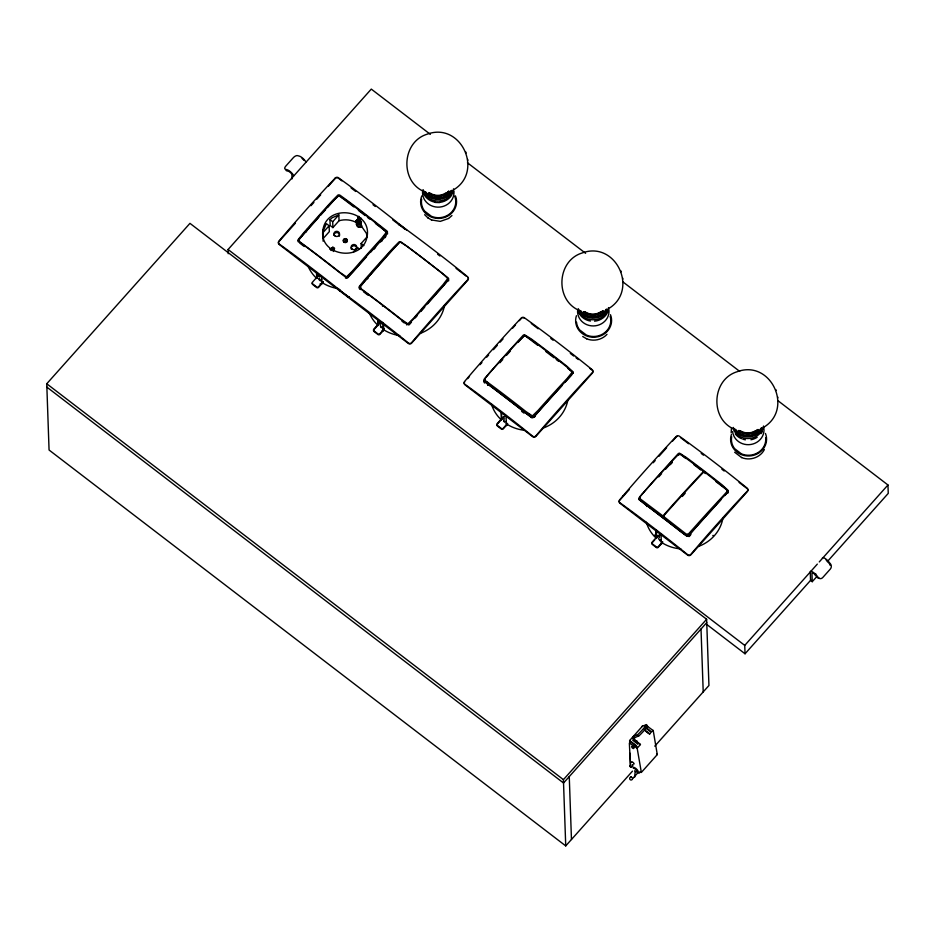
<?xml version="1.0" encoding="UTF-8"?>
<svg xmlns="http://www.w3.org/2000/svg" width="935" height="935" viewBox="0 0 935 935"><rect width="100%" height="100%" fill="white"/><g stroke="black" fill="none" stroke-linecap="round" stroke-linejoin="round"><path stroke-width="1.4" d="M333.269 251.503L334.122 248.57L332.731 247.506L331.2 248.85L333.047 247.039L331.095 250.545M635.11 771.737L634.678 777.184M662.938 515.945L640.113 498.764L639.914 496.754L644.566 491.389A464.999 115.648 -52.5 0 1 673.784 459.342L678.541 454.398L680.727 454.223L703.646 471.298L702.769 472.222A466.156 115.94 -52.5 0 0 663.827 514.94L662.892 517.745L640.463 500.564A2.197 2.01 1.6 0 1 639.879 498.168M663.371 516.272L686.267 534.119L688.452 533.943L693.221 528.672A464.94 115.636 -52.5 0 1 722.439 496.625L727.079 491.588L726.881 489.589L704.078 471.626L703.202 472.549A466.097 115.928 -52.5 0 0 664.247 515.267L663.324 518.072L685.741 535.252A2.197 2.01 1.6 0 0 688.838 535.007L720.897 499.839M323.194 238.495L323.042 231.225L326.385 223.664L329.12 225.756L329.33 231.623L323.194 238.495L323.078 241.172M357.38 226.282L357.614 225.113L356.328 224.119L357.252 223.079C351.922 219.69 345.062 219.012 339.043 220.742L332.907 227.614L330.172 225.522L329.973 219.643L332.194 217.738L338.832 214.863L339.043 220.742M361.728 225.814L358.011 223.477L361.459 226.106L360.746 222.962L357.404 223.196C353.617 222.998 357.532 217.504 358.935 220.064L358.117 220.929L357.988 217.259L358.841 216.289C361.88 219.316 352.869 224.692 360.933 222.635C361.705 220.146 352.775 219.386 357.521 222.846M731.193 432.882L731.404 428.499M316.649 273.558L316.766 278.478L314.078 275.743A39.2 36.348 -2 0 1 307.942 265.926M504.199 417.15A5.996 3.833 31.3 0 0 501.803 418.401L501.44 419.979L498.764 417.244A39.2 36.348 -2 0 1 491.342 403.815M656.218 530.694L656.428 538.443L653.752 535.708A39.2 36.348 -2 0 1 646.33 522.279M636.618 741.069L637.343 741.268M329.634 249.026L331.481 250.042M357.988 217.259L360.407 218.767L361.565 226.375L366.333 233.212L367.303 237.174M357.392 226.013L357.614 225.113M380.849 322.645A5.996 3.833 31.3 0 0 378.441 323.884L378.091 325.474L375.402 322.727A39.2 36.348 -2 0 1 369.267 312.921M501.803 418.401L501.44 419.979L501.16 411.751M333.538 251.199L334.379 248.99A1.987 0.643 -54 0 0 334.122 248.055A1.987 0.643 -54 0 0 332.579 249.505L331.2 248.85M659.198 535.615A5.996 3.833 31.3 0 0 656.791 536.854L656.428 538.443L656.148 530.215M316.801 277.917L317.129 277.169A6.031 3.833 31.4 0 1 317.725 276.573M378.441 323.884L378.091 325.474L377.892 319.98M656.463 537.882L656.802 537.134A6.031 3.833 31.4 0 1 657.399 536.538M357.053 219.947L357.719 219.129M764.374 449.548C760.295 457.659 749.706 461.107 741.502 457.484M640.452 744.54L635.987 740.765A2.641 0.736 41.8 0 1 634.094 737.949L639.166 735.693A13.183 1.835 -45.9 0 0 647.604 726.25L646.354 725.034A13.183 1.835 -45.9 0 1 637.915 734.478L632.855 736.733A4.394 1.227 41.8 0 0 636.01 741.42L640.428 744.552L637.167 748.222L641.352 772.427L657.282 754.592L653.238 730.621L646.401 725.525M332.416 249.774L334.122 248.57M411.47 322.201L409.577 324.363A2.197 2.057 -5.6 0 1 408.642 324.994M415.245 317.888L417.139 315.726M420.925 311.413L424.712 307.101M427.552 303.863L447.421 281.201A2.197 2.057 -5.6 0 0 447.526 278.7M632.492 771.13L565.733 845.906L49.064 450.016L46.75 383.759L189.957 223.348L706.626 619.25L708.94 685.495L654.769 746.165M228.222 253.701L228.082 249.505L371.288 89.094L430.369 134.359M295.448 223.103L278.946 241.592A2.244 2.08 -2 0 0 279.238 244.514L408.396 343.484A2.244 2.08 -2 0 0 411.552 343.203L467.874 280.126A2.244 2.08 -2 0 0 467.979 277.59M310.981 205.7L313.903 202.439M316.813 199.178L320.693 194.819M328.466 186.123L335.256 178.515M318.823 217.224L298.662 239.816A2.244 2.08 -2 0 0 298.277 241.861M320.752 215.073L325.544 209.685M327.472 207.535L337.079 196.782A2.244 2.08 -2 0 1 339.171 196.058M322.984 232.628L329.12 225.756M332.907 227.614L332.696 221.735L338.832 214.863M360.571 219.234L361.424 218.276M360.7 222.904L361.553 221.946M357.427 226.13C359.18 226.597 360.466 228.526 361.565 226.375M322.914 282.51L318.555 287.384A1.344 1.239 -2 0 1 316.661 287.559L312.699 284.52A1.344 1.239 -2 0 1 312.524 282.767M353.149 252.438L357.532 247.53L359.356 248.92M361.284 248.207L361.12 243.509L367.256 236.637M366.532 256.774L348.065 277.45A2.197 2.034 -2 0 1 346.581 278.186M370.424 252.427L385.968 235.012A2.197 2.034 -2 0 0 386.272 234.556M378.208 324.877L373.848 329.763A1.344 1.239 -2 0 0 374.023 331.504L377.985 334.543A1.344 1.239 -2 0 0 379.879 334.379L384.238 329.494M384.215 328.863L379.855 333.748A1.344 1.239 -2 0 1 377.974 333.912L374 330.873A1.344 1.239 -2 0 1 373.825 329.132L379.061 323.276A3.915 3.635 -2 0 1 380.72 322.178M467.558 378.663L469.475 376.513M480.017 364.697L481.934 362.546M486.738 357.182L488.654 355.031M493.446 349.667L497.28 345.366M500.155 342.152L503.03 338.926M512.614 328.185L515.501 324.959M519.334 320.67L521.251 318.519A2.244 2.08 -2 0 1 522.197 317.9M499.863 362.78L502.761 359.531M506.63 355.207L510.498 350.87M518.224 342.21L523.062 336.799A2.244 2.08 -2 0 1 525.166 336.062M501.569 419.383L497.21 424.268A1.344 1.239 -2 0 0 497.385 426.021L501.347 429.06A1.344 1.239 -2 0 0 503.24 428.884L507.588 424.011M507.576 423.38L503.217 428.253A1.344 1.239 -2 0 1 501.324 428.429L497.362 425.39A1.344 1.239 -2 0 1 497.186 423.637L502.411 417.781A3.915 3.635 -2 0 1 504.07 416.683M629.255 489.601L619.671 500.342A2.244 2.08 -2 0 0 619.963 503.264L687.681 555.156A2.244 2.08 -2 0 0 690.836 554.876L747.404 491.518A2.244 2.08 -2 0 0 747.112 488.596L739.082 482.437M653.226 462.755L655.143 460.604M658.976 456.315L666.655 447.725M672.405 441.273L676.239 436.984A2.244 2.08 -2 0 1 677.185 436.353M658.719 476.908L661.618 473.659M665.486 469.335L672.253 461.75M654.816 539.799L652.198 542.732A1.344 1.239 -2 0 0 652.373 544.486L656.335 547.524A1.344 1.239 -2 0 0 658.228 547.349L662.576 542.464M662.564 541.844L658.205 546.718A1.344 1.239 -2 0 1 656.312 546.893L652.349 543.854A1.344 1.239 -2 0 1 652.174 542.101L657.399 536.246A3.915 3.635 -2 0 1 660.063 534.937M689.025 536.608L690.953 534.434M565.733 845.906L563.419 779.65L706.626 619.25M706.743 622.605L563.536 783.004L46.867 387.113M629.734 743.348L629.641 740.508L642.754 725.817M634.608 738.136L632.738 740.228L636.677 743.255A2.934 0.818 41.8 0 1 637.81 744.26M649.393 733.94L653.097 730.375M706.813 624.486L745.043 653.775L744.739 645.395L817.319 564.109M819.259 561.935L887.958 484.984L777.908 400.659M632.656 778.61L638.278 772.31M745.043 653.775L810.832 580.074M827.288 561.654L888.25 493.376L887.958 484.984M822.438 558.148A4.815 1.344 41.8 0 1 824.658 558.23A4.815 1.344 41.8 0 1 828.702 561.713L830.56 564.015A3.658 3.05 -74.2 0 1 830.257 569.135L822.753 577.526A3.658 3.05 -74.2 0 1 818.382 577.655L816.524 575.352A4.815 1.344 41.8 0 0 812.48 571.881A4.815 1.344 41.8 0 0 810.259 571.788L810.551 580.401L812.246 581.687L816.886 576.498M562.04 385.606L533.85 416.601A2.197 2.01 1.2 0 1 530.764 416.846L485.487 382.158A2.197 2.01 1.2 0 1 484.727 380.264M564.95 382.392L571.752 374.912M670.301 464.695L672.253 462.568M682.269 496.485L685.18 493.294M724.789 495.585L726.729 493.446A2.197 2.01 1.6 0 0 726.834 491.004M335.244 178.012L331.738 181.752A481.128 119.657 -52.5 0 0 282.417 236.999L278.922 241.09A2.232 2.057 -21.3 0 0 279.214 244.012L283.001 246.735A414.567 116.127 41.8 0 1 310.619 267.34L321.324 275.556A414.567 116.139 41.8 0 1 343.449 293.064L347.247 296.138A2.232 2.162 0.9 0 0 348.299 296.617M359.356 226.843L358.023 227.135L357.369 225.873M454.281 189.396C483.769 170.778 460.721 121.76 427.248 134.161C401.325 141.921 399.666 182.395 425.133 192.026M448.671 218.393L451.967 215.553M609.304 308.176C638.792 289.558 615.744 240.54 582.26 252.941C556.348 260.713 554.689 301.175 580.156 310.806M606.99 334.333C601.941 339.908 593.409 341.696 586.514 338.727M764.281 426.933C793.768 408.315 770.721 359.297 737.247 371.698C711.325 379.458 709.665 419.932 735.132 429.562M358.935 220.064L358.748 220.192A1.987 0.643 -54 0 0 357.287 222.098A1.987 0.643 -54 0 0 357.404 223.185M448.473 218.521L440.28 221.373L431.502 219.947M321.453 276.772L321.652 282.253L322.937 281.832L318.531 286.753A1.344 1.239 -2 0 1 316.649 286.928L312.676 283.889A1.344 1.239 -2 0 1 312.5 282.136L317.736 276.281A3.915 3.635 -2 0 1 319.384 275.182M661.033 533.99L661.326 542.218L662.611 541.797M630.494 741.794L637.039 746.551M646.681 724.567L642.216 726.25A4.394 1.227 41.8 0 0 641.936 726.694M358.631 220.987L356.001 221.689L357.673 222.892M338.435 288.623A39.2 36.348 -2 0 1 323.206 283.293L321.652 282.253L323.405 282.008M383.736 329.085L382.976 329.249L382.731 322.388M345.225 242.364L345.483 239.15L345.225 242.282M435.336 202.451L439.59 202.591M637.156 748.222L629.36 743.056L630.529 767.179M633.556 764.117C635.835 764.491 630.915 760.085 631.546 762.317M424.642 214.688L427.938 217.878M427.692 217.738L431.666 220.041M582.715 336.518L586.689 338.821M741.665 457.577L734.641 452.224M656.569 754.077L657.282 754.592M641.352 772.427L640.008 771.585L639.715 772.497A5.131 1.438 41.8 0 1 637.799 772.649M631.546 777.09L630.611 777.16M467.442 162.772L585.602 253.303M622.675 281.715L739.678 371.37M680.54 437.58L688.569 443.739M701.203 453.405L703.494 455.17M721.867 469.241L724.158 471.006M531.29 323.51L538.174 328.793M550.808 338.47L553.099 340.223M570.315 353.418L573.763 356.06M576.053 357.813L578.356 359.578M589.833 368.367L592.124 370.131A2.244 2.08 -2 0 1 592.416 373.053L535.848 436.411A2.244 2.08 -2 0 1 532.693 436.703L464.975 384.811A2.244 2.08 -2 0 1 464.683 381.877M341.871 180.876L338.412 178.223A2.244 2.08 -2 0 0 335.688 178.141M351.092 187.947L355.709 191.476M373.007 204.73L375.309 206.495M392.606 219.748L405.322 229.484M437.603 254.227L439.906 255.991M456.046 268.368L466.425 276.316M685.822 458.512L681.206 454.971A2.244 2.08 -2 0 0 678.05 455.251M693.91 464.707L700.841 470.013M703.143 471.789L705.457 473.554M715.848 481.525L727.407 490.372A2.244 2.08 -2 0 1 728.178 492.313M537.765 345.354L526.218 336.507A2.244 2.08 -2 0 0 525.727 336.226M545.853 351.548L553.929 357.743M556.243 359.519L558.557 361.284M567.79 368.367L572.407 371.908A2.244 2.08 -2 0 1 573.213 373.31M341.357 197.367L353.839 206.927M358.374 210.398L365.176 215.623M367.443 217.352L369.711 219.094M375.391 223.442L386.728 232.125A2.244 2.08 -2 0 1 387.499 234.077M357.602 219.351L358.865 220.321M357.322 219.643L358.561 220.59M358.444 220.789L361.144 222.775M357.006 219.982L360.875 223.079M358.362 221.291L360.945 223.266M356.702 220.356L357.965 221.326M356.434 220.73L357.719 221.724M356.212 221.081L357.544 222.098M356.06 221.361L357.45 222.436M359.344 226.422L360.63 227.415M357.637 225.522L356.328 224.119M329.973 219.643L332.696 221.735M361.12 243.509L363.844 245.613M334.379 248.99L332.615 247.518L334.111 249.294M332.428 247.623L334.192 248.967M332.182 247.833L333.444 248.792M331.855 248.161L333.141 249.072M331.586 248.465L332.825 249.411M331.282 248.839L332.544 249.797M521.636 411.342L523.951 413.118M299.703 243.042L304.226 246.513M363.47 291.708L367.993 295.18M401.957 321.196L404.224 322.937M228.082 249.505L744.739 645.395M645.279 726.787L650.725 731.228M645.01 727.547L648.387 730.13A2.934 0.818 41.8 0 1 649.521 731.147M645.01 730.2L649.813 734.057M645.372 730.925L648.832 733.578M629.641 740.508L635.274 744.821A2.934 0.818 41.8 0 1 636.408 745.838M46.75 383.759L563.419 779.65M632.925 746.177L633.965 747.182M637.319 735.062L638.57 736.266M654.629 535.042L656.662 537.134L656.417 530.087M632.481 764.97C634.012 767.764 627.876 767.319 630.681 764.947C627.899 767.249 633.895 767.834 632.528 765.005M829.392 563.676L827.65 561.538A2.606 0.736 41.8 0 0 826.096 560.007M775.851 389.579L776.097 390.573M777.604 396.779L777.873 397.831M620.863 270.823L621.12 271.816M622.628 278.022L622.885 279.074M465.852 152.043L466.097 153.036M467.605 159.242L467.874 160.294M812.246 581.687L811.942 573.085A2.606 0.736 41.8 0 1 813.24 573.178A2.606 0.736 41.8 0 1 815.472 575.177L817.213 577.316A3.658 3.05 -74.2 0 0 819.329 578.309M701.016 629.021L703.213 691.912M662.085 542.055L661.326 542.218L662.88 543.258A39.2 36.348 -2 0 0 680.82 548.88M630.085 753.283L630.482 764.643M569.263 776.588L571.46 839.49M506.045 415.526L506.338 423.754L507.892 424.794A39.2 36.348 -2 0 0 523.109 430.123M501.487 413.025L501.674 418.67M383.642 326.257L383.747 329.225L382.976 329.249L384.53 330.289A39.2 36.348 -2 0 0 399.759 335.607M378.172 319.934L378.324 324.164M316.848 272.938L317.129 277.169M316.568 272.985L316.766 278.478L317.117 276.889A5.996 3.833 31.3 0 1 319.525 275.65M292.047 178.912L291.895 174.6A2.606 0.736 41.8 0 0 290.54 172.671A2.606 0.736 41.8 0 0 288.331 171.257L286.648 170.778A3.658 1.765 -39 0 1 285.946 169.609M445.785 193.031A13.616 12.623 -2 0 1 430.17 193.171M448.812 191.102A14.154 13.125 -2 0 1 428.873 192.902M448.812 191.313A14.154 13.125 -2 0 1 428.884 193.101M452.283 190.787A15.731 14.586 -2 0 1 437.381 199.33A15.731 14.586 -2 0 1 423.239 189.875M451.804 190.401A15.217 14.107 -2 0 1 425.565 192.774M453.931 191.161A15.731 14.586 -2 0 1 437.65 207.149A15.731 14.586 -2 0 1 422.772 190.179M455.462 195.929A17.987 16.678 -2 0 1 438.468 218.451A17.987 16.678 -2 0 1 421.802 195.882M453.604 190.273A15.731 14.586 -2 0 1 452.388 193.907M451.769 195.041A15.731 14.586 -2 0 1 439.543 202.392M435.441 202.264A15.731 14.586 -2 0 1 423.356 192.996M454.714 196.186A17.192 15.942 -2 0 1 450.261 213.425A17.192 15.942 -2 0 1 431.397 216.289L424.56 211.053A17.192 15.942 -2 0 1 421.65 199.167M451.173 190.495A15.217 14.107 -2 0 1 425.53 191.769M453.557 188.823A15.731 14.586 -2 0 1 439.497 200.943A15.731 14.586 -2 0 1 423.298 191.546M447.503 192.294A13.441 12.459 -2 0 1 440.35 195.812M439.181 195.964A13.441 12.459 -2 0 1 436.844 195.988M435.675 195.859A13.441 12.459 -2 0 1 429.364 193.194M755.784 430.567A13.616 12.623 -2 0 1 740.169 430.708M757.981 429.481A14.154 13.125 -2 0 1 738.872 430.427M757.993 429.691A14.154 13.125 -2 0 1 738.884 430.638M762.282 428.324A15.731 14.586 -2 0 1 747.381 436.867A15.731 14.586 -2 0 1 733.239 427.412M761.803 427.938A15.217 14.107 -2 0 1 735.564 430.31M765.461 433.454A17.987 16.678 -2 0 1 749.064 455.988A17.987 16.678 -2 0 1 731.415 434.459M762.387 431.444A15.731 14.586 -2 0 1 761.032 433.665M757.186 437.276A15.731 14.586 -2 0 1 750.899 439.754M745.44 439.801A15.731 14.586 -2 0 1 742.787 439.169M741.525 438.69A15.731 14.586 -2 0 1 735.261 433.898M765.707 437.767A17.192 15.942 -2 0 1 741.397 453.826L734.559 448.59A17.192 15.942 -2 0 1 731.649 436.703M761.172 428.031A15.217 14.107 -2 0 1 735.529 429.305M763.556 426.36A15.731 14.586 -2 0 1 749.496 438.48A15.731 14.586 -2 0 1 733.297 429.083M763.439 426.196A15.731 14.586 -2 0 1 751.074 444.441A15.731 14.586 -2 0 1 732.608 431.526M757.502 429.819A13.441 12.459 -2 0 1 739.363 430.719M600.808 311.811A13.616 12.623 -2 0 1 585.181 311.951M602.993 310.736A14.154 13.125 -2 0 1 583.896 311.682M603.005 310.934A14.154 13.125 -2 0 1 583.908 311.893M607.294 309.578A15.731 14.586 -2 0 1 592.393 318.11A15.731 14.586 -2 0 1 578.262 308.655M606.827 309.181A15.217 14.107 -2 0 1 580.577 311.554M608.954 309.941A15.731 14.586 -2 0 1 593.351 325.941A15.731 14.586 -2 0 1 577.62 310.221M610.485 314.709A17.987 16.678 -2 0 1 594.076 337.231A17.987 16.678 -2 0 1 576.439 315.703M608.627 309.053A15.731 14.586 -2 0 1 594.567 321.173M590.464 321.044A15.731 14.586 -2 0 1 578.368 311.776M610.193 316.287A17.192 15.942 -2 0 1 604.723 332.673A17.192 15.942 -2 0 1 586.409 335.069L579.571 329.833A17.192 15.942 -2 0 1 576.498 322.108M606.184 309.275A15.217 14.107 -2 0 1 580.553 310.549M608.568 307.603A15.731 14.586 -2 0 1 594.508 319.723A15.731 14.586 -2 0 1 578.321 310.326M602.514 311.075A13.441 12.459 -2 0 1 584.375 311.974M385.676 232.149A2.197 2.034 -2 0 1 386.435 234.054M346.008 278.162A2.197 2.034 -2 0 1 345.459 278.011M298.919 241.662A2.197 2.034 -2 0 1 299.422 240.178M333.97 235.41A2.805 2.595 -2 0 1 337.231 232.605A2.805 2.595 -2 0 1 339.3 236.239M356.738 248.78A2.805 2.595 -2 0 1 356.516 249.435M351.35 249.271A2.805 2.595 -2 0 1 353.36 245.835A2.805 2.595 -2 0 1 356.761 248.102M349.468 296.979A2.244 2.08 -2 0 1 347.259 296.64M335.244 178.012A2.232 1.94 -3.5 0 1 338.4 177.72L347.691 184.464A414.614 116.15 41.8 0 1 369.804 201.048L380.498 209.276A414.626 116.15 41.8 0 1 402.634 226.773L406.421 229.846A2.232 2.045 17.1 0 1 406.818 230.267M339.732 196.21A2.244 2.08 -2 0 1 340.223 196.502M360.817 289.581A2.197 2.057 -5.6 0 1 360.618 287.536M406.97 324.948A2.197 2.057 -5.6 0 1 406.48 324.667M373.953 249.224A481.128 119.657 -52.5 0 1 375.601 247.401M380.545 241.966A481.128 119.657 -52.5 0 1 385.968 236.041M398.497 224.622A2.244 2.08 -2 0 1 399.058 224.786M399.046 224.306A2.232 1.94 -3.5 0 1 399.537 224.575L408.829 231.319A414.614 116.15 41.8 0 1 430.942 247.892L441.647 256.12A414.626 116.15 41.8 0 1 463.772 273.616L467.558 276.702A2.232 2.045 17.1 0 1 467.851 279.623L464.344 283.363A481.128 119.657 -52.5 0 0 415.023 338.61L411.54 342.713A2.232 2.162 0.9 0 1 408.385 342.981L404.586 339.908A414.567 116.139 41.8 0 0 382.462 322.4L371.756 314.183A414.567 116.127 41.8 0 0 344.138 293.59L340.352 290.855A2.232 2.057 -21.3 0 1 339.557 289.488M340.375 291.358A2.244 2.08 -2 0 1 339.592 289.418M398.637 243.264A2.244 2.08 -2 0 0 398.216 243.626L359.8 286.659A2.244 2.08 -2 0 0 359.694 289.184M447.865 278.981A2.244 2.08 -2 0 1 448.636 280.921M378.453 324.164A6.031 3.833 31.4 0 1 380.861 322.926M382.45 306.037A4.219 3.915 -2 0 1 383.502 306.341M383.268 326.666A1.683 1.554 -2 0 1 380.896 326.701A1.683 1.554 -2 0 1 380.872 324.492M379.084 323.896A3.915 3.635 -2 0 1 380.732 322.809M383.292 327.297A1.683 1.554 -2 0 1 382.544 327.706M381.679 327.717A1.683 1.554 -2 0 1 380.919 327.332M383.981 329.599A1.683 1.554 -2 0 1 381.796 331.025M367.677 278.852A38.078 35.308 -2 0 1 368.18 276.433M444.569 305.114A39.2 36.348 -2 0 1 419.932 333.514M321.944 279.67A1.683 1.554 -2 0 1 319.279 277.835M318.508 276.257A3.915 3.635 -2 0 1 319.408 275.813M321.628 280.558A1.683 1.554 -2 0 1 319.139 278.84M322.575 283.013A1.683 1.554 -2 0 1 320.074 283.866M385.36 234.895A41.444 38.428 -2 0 1 385.407 237.583M382.006 238.776A38.078 35.308 -2 0 1 381.772 241.242M306.353 231.868A38.078 35.308 -2 0 1 306.855 229.449M571.858 372.469A2.197 2.01 1.2 0 1 572.255 373.439M523.355 317.795A2.244 2.08 -2 0 1 524.406 318.239M484.681 383.023A2.244 2.08 -2 0 1 483.909 381.083M501.815 418.681A6.031 3.833 31.4 0 1 503.229 417.653M506.279 421.428A1.683 1.554 -2 0 1 503.977 420.89A1.683 1.554 -2 0 1 504.573 418.751M502.434 418.412A3.915 3.635 -2 0 1 503.194 417.758M504.619 422.082A1.683 1.554 -2 0 1 503.836 421.147M507.331 424.116A1.683 1.554 -2 0 1 505.578 425.612M535.194 416.589A41.444 38.428 -2 0 1 530.881 417.033M487.731 384.928A41.444 38.428 -2 0 1 487.369 382.263M529.374 413.971A38.078 35.308 -2 0 1 526.709 413.936M567.919 399.631A39.2 36.348 -2 0 1 543.293 428.031M533.768 417.197A41.444 38.428 -2 0 1 530.893 417.454M487.743 385.349A41.444 38.428 -2 0 1 487.392 382.684M713.113 535.346A1.683 1.554 -2 0 1 712.797 535.626M659.198 535.907A6.031 3.833 31.4 0 0 658.217 536.117A3.915 3.635 -2 0 1 660.075 535.568M661.267 539.892A1.683 1.554 -2 0 1 658.976 539.355A1.683 1.554 -2 0 1 659.561 537.216M661.29 540.524A1.683 1.554 -2 0 1 659.619 540.547M662.331 542.581A1.683 1.554 -2 0 1 660.566 544.077M690.182 535.042A41.444 38.428 -2 0 1 687.307 535.393M646.88 506.49A38.078 35.308 -2 0 1 646.272 504.094M722.907 518.095A39.2 36.348 -2 0 1 698.281 546.496M690.194 535.463A41.444 38.428 -2 0 1 687.318 535.813M728.003 492.839A2.244 2.08 -2 0 1 727.687 493.294M638.897 499.547A2.244 2.08 -2 0 1 639.388 498.565M815.729 575.27A4.546 1.134 -52.5 0 1 815.671 573.576M829.836 564.413A3.658 3.05 -74.2 0 1 830.093 565.278M293.59 175.897A4.815 1.344 41.8 0 0 291.252 172.484A4.815 1.344 41.8 0 0 287.232 169.784L285.432 169.282A3.658 1.765 -39 0 1 285.806 166.091L293.31 157.699A3.658 1.765 -39 0 1 297.61 155.642L299.41 156.145A4.815 1.344 41.8 0 1 303.431 158.845A4.815 1.344 41.8 0 1 305.768 162.258M302.04 158.447A2.606 0.736 41.8 0 1 303.793 160.271M632.434 778.282A1.461 1.391 71.4 0 1 631.031 780A1.461 1.391 71.4 0 1 629.711 778.142A1.461 1.391 71.4 0 1 631.698 777.265M633.603 768.103A2.934 0.818 41.8 0 1 636.314 768.862A2.934 0.818 41.8 0 1 637.389 771.48M645.349 730.27A2.641 0.736 41.8 0 1 644.332 729.358M633.24 768.067A2.934 0.818 41.8 0 1 636.127 769.844A2.934 0.818 41.8 0 1 637.343 772.111A2.934 0.818 41.8 0 1 634.666 770.721M646.985 731.708A2.934 0.818 41.8 0 1 648.119 732.713M360.326 286.823L361.085 288.728L366.216 292.538A463.281 115.461 41.3 0 1 401.208 319.349L407.964 323.884L413.773 318.04A464.999 115.648 -52.5 0 1 442.956 284.766L447.795 278.466L441.858 272.997A463.281 115.461 41.3 0 0 406.865 246.185L400.133 241.955L394.301 247.483A464.94 115.636 -52.5 0 0 365.117 280.757L360.326 286.823M298.896 239.816L299.656 241.709L304.798 245.508A463.281 129.778 41.8 0 1 339.779 272.319L346.534 276.877L352.355 271.115A464.94 115.636 -52.5 0 1 381.574 238.39L386.412 232.207L380.487 226.726A463.281 129.778 41.8 0 0 345.494 199.915L338.75 195.684L332.918 201.107A464.999 115.648 -52.5 0 0 303.7 233.844L298.896 239.816M322.984 229.542C318.157 256.155 362.757 262.887 367.139 236.426C371.978 209.814 327.367 203.082 322.984 229.542M387.476 232.196L382.602 238.437A482.343 119.96 -52.5 0 0 352.916 271.688L347.037 277.496A2.232 2.139 -2.5 0 1 345.401 277.005L319.186 256.622A415.093 116.279 41.8 0 0 302.613 244.269L298.908 241.569A2.232 2.057 -18 0 1 298.136 239.64L302.998 233.598A481.817 119.832 -52.5 0 1 332.65 200.382L337.979 195.018A2.232 1.975 -3.3 0 1 340.188 195.333L343.893 198.033A415.152 116.291 41.8 0 1 360.466 210.387L386.681 230.77A2.232 2.045 11.6 0 1 387.476 232.196M448.613 279.039L443.739 285.28A482.343 119.96 -52.5 0 0 414.053 318.543L408.174 324.34A2.232 2.139 -2.5 0 1 406.538 323.861L380.323 303.478A415.093 116.279 41.8 0 0 363.75 291.112L360.045 288.412A2.232 2.057 -18 0 1 359.274 286.496L364.136 280.442A481.817 119.832 -52.5 0 1 393.787 247.226L399.116 241.861A2.232 1.975 -3.3 0 1 401.325 242.177L405.03 244.876A415.152 116.291 41.8 0 1 421.603 257.242L447.818 277.625A2.232 2.045 11.6 0 1 448.613 279.039M484.751 378.874L485.51 380.744L490.665 384.53A463.281 143.943 42.3 0 1 525.645 411.342L532.401 415.923L538.221 410.255A464.94 115.636 -52.5 0 1 567.452 378.114L572.278 372.048L566.353 366.567A463.281 143.943 42.3 0 0 531.372 339.756L524.617 335.525L518.796 340.843A464.999 115.648 -52.5 0 0 489.578 372.983L484.751 378.874M467.804 377.682L464.66 381.386A2.232 2.057 -21.7 0 0 464.952 384.308L469.148 387.359A481.128 134.78 41.8 0 1 528.462 432.8L532.681 436.201A2.232 2.162 -1.4 0 0 535.825 435.92L538.969 432.215A414.567 103.107 -52.5 0 1 561.935 405.883L570.841 395.937A414.567 103.107 -52.5 0 1 589.249 375.905L592.404 372.551A2.232 2.034 16.6 0 0 592.112 369.641L587.893 366.228A481.128 134.78 41.8 0 0 528.591 320.787L524.383 317.748A2.232 1.94 -2.3 0 0 521.227 318.017L518.072 321.371A414.626 103.119 -52.5 0 0 499.676 341.404L490.77 351.35A414.614 103.119 -52.5 0 0 472.385 372.329L467.804 377.682M622.792 496.146L619.648 499.851A2.232 2.057 -21.7 0 0 619.94 502.773L624.136 505.812A481.128 134.78 41.8 0 1 683.45 551.264L687.669 554.665A2.232 2.162 -1.4 0 0 690.825 554.373L693.969 550.668A414.567 103.107 -52.5 0 1 716.935 524.336L725.829 514.402A414.567 103.107 -52.5 0 1 744.237 494.37L747.392 491.015A2.232 2.034 16.6 0 0 747.1 488.093L742.881 484.692A481.128 134.78 41.8 0 0 683.578 439.251L679.371 436.201A2.232 1.94 -2.3 0 0 676.215 436.481L673.06 439.836A414.626 103.119 -52.5 0 0 654.664 459.868L645.758 469.814A414.614 103.119 -52.5 0 0 627.373 490.793L622.792 496.146M487.439 375.332L484.353 378.932A2.232 2.069 -18.2 0 0 483.979 381.012L489.905 385.758A481.817 134.967 41.8 0 1 525.563 413.083L531.898 417.723A2.232 2.151 -1.5 0 0 533.99 416.975L537.076 413.375A415.093 103.236 -52.5 0 1 550.855 397.574L572.652 373.474A2.232 2.069 12.2 0 0 573.167 371.978L567.113 366.391A482.343 135.119 41.8 0 0 531.407 339.031L524.535 334.707A2.232 1.987 -3.7 0 0 523.016 335.443L501.218 359.531A415.152 103.247 -52.5 0 0 487.439 375.332M642.427 493.797L639.341 497.397A2.232 2.069 -18.2 0 0 638.967 499.477L644.893 504.222A481.817 134.967 41.8 0 1 680.563 531.548L686.886 536.187A2.232 2.151 -1.5 0 0 688.978 535.428L692.064 531.84A415.093 103.236 -52.5 0 1 705.843 516.038L727.64 491.939A2.232 2.069 12.2 0 0 728.155 490.431L722.101 484.844A482.343 135.119 41.8 0 0 686.395 457.495L679.523 453.171A2.232 1.987 -3.7 0 0 678.004 453.896L656.206 477.995A415.152 103.247 -52.5 0 0 642.427 493.797M631.768 746.434C631.686 749.578 636.688 749.005 631.768 746.434M507.097 423.59L506.338 423.754L507.097 423.59M334.917 235.912A2.805 2.595 -2 0 0 339.475 234.334A2.805 2.595 -2 0 0 335.747 231.471A2.805 2.595 -2 0 0 334.917 235.912M352.144 249.107A2.805 2.595 -2 0 0 356.691 247.53A2.805 2.595 -2 0 0 352.962 244.666A2.805 2.595 -2 0 0 352.144 249.107M344.033 241.943A2.01 1.87 -2 0 0 347.306 240.809A2.01 1.87 -2 0 0 344.629 238.752A2.01 1.87 -2 0 0 344.033 241.943M344.045 242.153A2.01 1.87 -2 0 0 347.317 241.02A2.01 1.87 -2 0 0 344.629 238.963A2.01 1.87 -2 0 0 344.045 242.153"/></g></svg>
